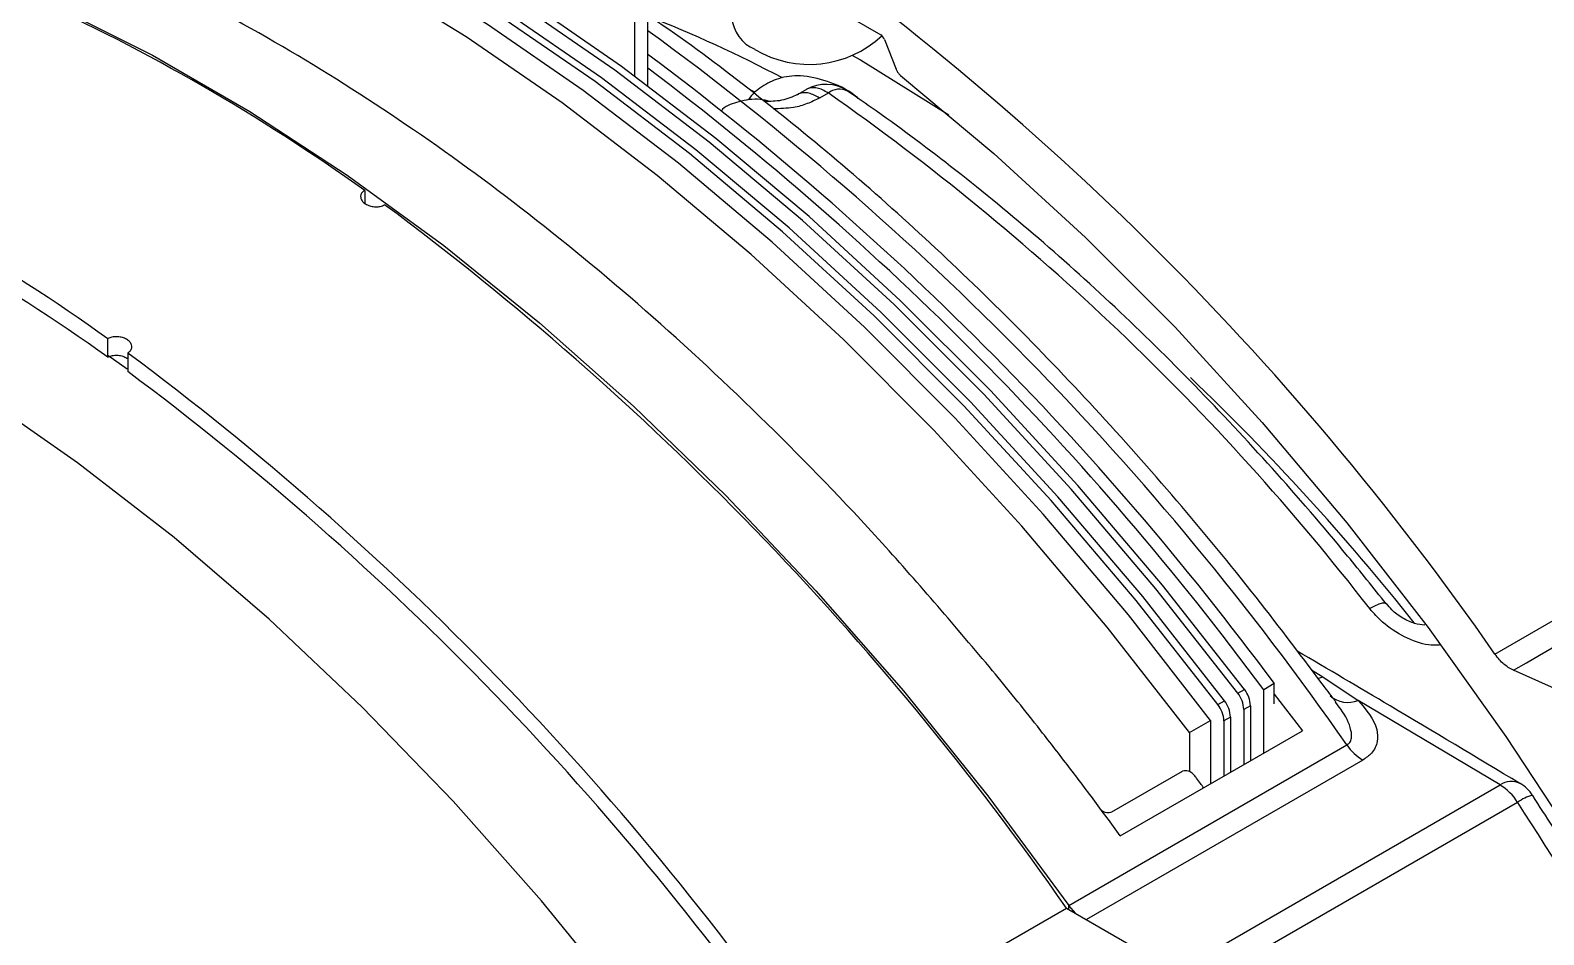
# Model space of a CAD drawing. Extents: x 17.3 to 113.1, y 4.8 to 84.5.
# Drawn here: x 80.384 to 82.8, y 67.445 to 68.89 of the extents above; entities that cross this region are included whole.
import ezdxf

# ---------------------------------------------------------------- set-up
doc = ezdxf.new("R2010")
doc.units = 0
doc.header["$MEASUREMENT"] = 0
doc.layers.add('OBJECT', color=7, linetype='CONTINUOUS')

msp = doc.modelspace()

# ---------------------------------------------------------------- linework, layer by layer
at = {"layer": 'OBJECT'}
for p, q in [((81.4802, 69.0333), (81.7416, 68.8824)), ((81.37, 68.801), (81.37, 68.9276)), ((81.3488, 68.8168), (81.3488, 68.9157)), ((81.7478, 68.8748), (81.7661, 68.8276)), ((81.5317, 68.7955), (81.5403, 68.7913)), ((81.623, 68.7953), (81.6083, 68.7868)), ((81.6576, 68.7895), (81.6437, 68.7814)), ((80.9179, 68.6338), (80.9179, 68.6133)), ((80.5077, 68.3675), (80.5077, 68.397)), ((80.5079, 68.3709), (80.5385, 68.3492)), ((80.5396, 68.3743), (80.5396, 68.3446)), ((82.429, 67.8683), (82.4474, 67.8572)), ((82.87, 67.8147), (82.7514, 67.8676)), ((82.3698, 67.8462), (82.3529, 67.8364)), ((82.3698, 67.8138), (82.3698, 67.8462)), ((82.4474, 67.8572), (82.5036, 67.8194)), ((82.2797, 67.8126), (82.2902, 67.8187)), ((82.3114, 67.8309), (82.322, 67.837)), ((82.3529, 67.7351), (82.3529, 67.8364)), ((82.3698, 67.8295), (82.415, 67.771)), ((82.7302, 67.6843), (82.5036, 67.8194)), ((82.2999, 67.7926), (82.2894, 67.7865)), ((82.2999, 67.7926), (82.2999, 67.7045)), ((82.3316, 67.8109), (82.3211, 67.8048)), ((82.3211, 67.8048), (82.3211, 67.7168)), ((82.3316, 67.8109), (82.3316, 67.7229)), ((82.1239, 67.6029), (82.415, 67.771)), ((82.2342, 67.7679), (82.2681, 67.7875)), ((82.2342, 67.7679), (82.2342, 67.7054)), ((82.2681, 67.7875), (82.2681, 67.6862)), ((82.2894, 67.7865), (82.2894, 67.6985)), ((82.0419, 67.492), (82.4856, 67.7482)), ((82.5112, 67.724), (82.0699, 67.4692)), ((82.2227, 67.7058), (82.1099, 67.6409)), ((82.2138, 67.3862), (82.7302, 67.6843)), ((82.7582, 67.6565), (82.2519, 67.3642)), ((81.6279, 67.2509), (82.038, 67.4877)), ((82.038, 67.4877), (82.2666, 67.3557)), ((82.0532, 67.4789), (82.0419, 67.492)), ((82.042, 67.4853), (82.0419, 67.492))]:
    msp.add_line(p, q, dxfattribs=at)
at = {"layer": 'OBJECT', "flags": 128}
for points in [[(82.2902, 67.8187), (82.1597, 67.9851), (82.0243, 68.1445), (81.8848, 68.2962), (81.7416, 68.4395), (81.5953, 68.5739), (81.4466, 68.6988), (81.296, 68.8138), (81.1442, 68.9183), (80.9917, 69.0119), (80.8393, 69.0943), (80.6875, 69.1651), (80.5369, 69.224), (80.3882, 69.2708), (80.2419, 69.3052), (80.0987, 69.3272), (79.9592, 69.3367), (79.8238, 69.3336), (79.6933, 69.3179)], [(82.3114, 67.8309), (82.1809, 67.9974), (82.0455, 68.1567), (81.906, 68.3084), (81.7628, 68.4517), (81.6165, 68.5861), (81.4678, 68.7111), (81.3172, 68.826), (81.1654, 68.9305), (81.013, 69.0242), (80.8605, 69.1065), (80.7087, 69.1773), (80.5581, 69.2362), (80.4094, 69.283), (80.2631, 69.3175), (80.1199, 69.3395), (79.9804, 69.3489), (79.845, 69.3458), (79.7145, 69.3301)], [(82.322, 67.837), (82.1914, 68.0035), (82.0561, 68.1628), (81.9165, 68.3145), (81.7733, 68.4578), (81.6271, 68.5922), (81.4784, 68.7171), (81.3278, 68.8321), (81.1759, 68.9366), (81.0235, 69.0302), (80.871, 69.1126), (80.7192, 69.1834), (80.5686, 69.2423), (80.4199, 69.2891), (80.2737, 69.3235), (80.1305, 69.3456), (79.9909, 69.355), (79.8556, 69.3519), (79.725, 69.3362)], [(82.2681, 67.7875), (82.1369, 67.9558), (82.0007, 68.117), (81.8602, 68.2704), (81.7159, 68.4153), (81.5685, 68.5512), (81.4186, 68.6775), (81.2668, 68.7936), (81.1137, 68.8991), (80.96, 68.9936), (80.8063, 69.0766), (80.6532, 69.1478), (80.5014, 69.207), (80.3515, 69.2538), (80.2041, 69.2881), (80.0598, 69.3097), (79.9193, 69.3185), (79.7831, 69.3146), (79.6519, 69.2979)], [(82.2797, 67.8126), (82.1491, 67.979), (82.0138, 68.1384), (81.8742, 68.2901), (81.7311, 68.4334), (81.5848, 68.5678), (81.4361, 68.6927), (81.2855, 68.8077), (81.1337, 68.9122), (80.9812, 69.0058), (80.8288, 69.0882), (80.6769, 69.159), (80.5264, 69.2179), (80.3776, 69.2647), (80.2314, 69.2991), (80.0882, 69.3211), (79.9486, 69.3306), (79.8133, 69.3275), (79.6827, 69.3118)], [(82.2342, 67.7679), (82.1029, 67.9362), (81.9667, 68.0974), (81.8262, 68.2508), (81.682, 68.3957), (81.5346, 68.5316), (81.3847, 68.6579), (81.2329, 68.774), (81.0798, 68.8795), (80.9261, 68.974), (80.7723, 69.057), (80.6192, 69.1282), (80.4674, 69.1874), (80.3175, 69.2342), (80.1701, 69.2685), (80.0259, 69.2901), (79.8854, 69.2989), (79.7492, 69.295), (79.6179, 69.2783)], [(79.2715, 69.0913), (79.4008, 69.1166), (79.5356, 69.1288), (79.6751, 69.1278), (79.8189, 69.1136), (79.9663, 69.0864), (80.1166, 69.0462), (80.2693, 68.9932), (80.4236, 68.9276), (80.5789, 68.8497), (80.7345, 68.7598), (80.8898, 68.6584), (81.0441, 68.5459), (81.1968, 68.4226), (81.3471, 68.2893), (81.4945, 68.1464), (81.6382, 67.9945), (81.7778, 67.8344), (81.9125, 67.6667), (82.0419, 67.492)], [(81.6965, 68.8496), (81.7092, 68.8423), (81.8501, 68.7548)], [(81.7733, 68.8175), (81.9221, 68.6931), (82.0683, 68.5589), (82.2114, 68.4154), (82.3506, 68.2632), (82.4854, 68.1031), (82.6152, 67.9357), (82.7394, 67.7619), (82.8574, 67.5822), (82.9687, 67.3977), (83.0729, 67.209), (83.1694, 67.0169), (83.2579, 66.8225), (83.338, 66.6264), (83.4093, 66.4296), (83.4714, 66.2329), (83.5242, 66.0373), (83.5673, 65.8435), (83.6007, 65.6524)], [(81.4666, 67.1578), (81.3361, 67.3322), (81.2001, 67.4993), (81.0592, 67.6583), (80.914, 67.8084), (80.7652, 67.949), (80.6135, 68.0794), (80.4596, 68.1989), (80.3043, 68.3071), (80.1482, 68.4033), (79.9922, 68.4872), (79.8369, 68.5584), (79.683, 68.6165), (79.5313, 68.6613), (79.3825, 68.6925), (79.2373, 68.71), (79.0963, 68.7138), (78.9603, 68.7037), (78.8299, 68.6799)], [(82.5484, 67.9737), (82.5483, 67.9739), (82.5459, 67.9749), (82.5419, 67.9746), (82.5365, 67.9729), (82.5299, 67.97), (82.5222, 67.9659)], [(82.4393, 67.8545), (82.4395, 67.8545), (82.4474, 67.8572)]]:
    msp.add_lwpolyline(points, dxfattribs=at)
at = {"layer": 'OBJECT'}
for centre, radius, start, end in [((78.8633, 65.2128), 4.6983, 34.7871, 55.8859), ((79.0793, 66.0654), 3.1586, 54.4029, 65.6025), ((80.6155, 66.9825), 2.0717, 62.111, 68.7011), ((81.5634, 68.9143), 0.0595, 183.7967, 247.5236), ((78.5285, 64.9945), 4.8209, 34.8332, 53.8858), ((81.6276, 69.0044), 0.1692, 239.0946, 313.2183), ((78.4662, 64.9624), 4.8533, 36.4543, 53.2505), ((78.4408, 64.9455), 4.8643, 36.463, 52.9736), ((81.6536, 68.7414), 0.062, 55.6557, 119.9851), ((81.6756, 68.7661), 0.0295, 63.9183, 127.5069), ((79.3605, 65.5126), 4.0019, 37.809, 54.9693), ((78.6692, 65.8287), 3.1586, 54.4029, 65.6025), ((78.6862, 65.8287), 3.1246, 54.3418, 65.6636), ((78.0511, 64.7139), 4.8569, 34.8267, 53.3589), ((77.641, 64.4771), 4.8569, 34.8267, 53.3589), ((77.6625, 64.4852), 4.8138, 34.7093, 53.2964), ((79.5122, 65.4905), 3.9382, 38.5227, 46.2445), ((82.2543, 67.7905), 0.0456, 2.528, 38.0842), ((82.2755, 67.8028), 0.0456, 2.528, 38.0842), ((82.2861, 67.8089), 0.0456, 2.528, 38.0842), ((82.4873, 67.8586), 0.0425, 228.4028, 292.5518), ((82.2438, 67.7845), 0.0456, 2.528, 38.0842), ((82.5552, 67.7959), 0.0843, 214.4455, 238.555), ((82.7483, 67.6586), 0.0314, 64.1698, 125.2257), ((82.6848, 67.6105), 0.0866, 32.0495, 58.3288), ((82.7302, 67.6336), 0.062, 33.1153, 59.1512), ((82.794, 67.6101), 0.0586, 101.6606, 127.6785), ((77.6748, 64.3412), 6.069, 26.94753, 33.11138)]:
    msp.add_arc(centre, radius, start, end, dxfattribs=at)
msp.add_ellipse((81.7416, 68.8743), major_axis=(-0.005, 0.00866), ratio=0.577456, start_param=4.450948, end_param=5.497929, dxfattribs=at)
for points, knots in [([(81.9201, 67.8668), (81.8618, 67.9357), (81.7451, 68.0735), (81.5593, 68.2654), (81.3667, 68.4447), (81.1696, 68.607), (80.9716, 68.7503), (80.7722, 68.8753), (80.5709, 68.9818), (80.3714, 69.0675), (80.1771, 69.1315), (79.9876, 69.1744), (79.8011, 69.1978), (79.6818, 69.1949), (79.6221, 69.1934)], [0, 0, 0, 0, 0.082347, 0.164694, 0.249433, 0.334172, 0.416519, 0.498866, 0.583605, 0.668344, 0.750089, 0.831834, 0.915917, 1, 1, 1, 1]), ([(82.4532, 67.8365), (82.416, 67.8861), (82.3384, 67.9895), (82.2147, 68.1393), (82.0841, 68.2867), (81.9497, 68.4268), (81.8122, 68.5591), (81.672, 68.6834), (81.5295, 68.798), (81.4286, 68.8746), (81.3751, 68.91), (81.37, 68.9134)], [0, 0, 0, 0, 0.114883, 0.239354, 0.363847, 0.488369, 0.612923, 0.737513, 0.862142, 0.986814, 1, 1, 1, 1]), ([(81.7661, 68.8276), (81.7663, 68.8271), (81.7667, 68.826), (81.7675, 68.8245), (81.7684, 68.823), (81.7694, 68.8216), (81.7705, 68.8203), (81.7718, 68.8189), (81.7727, 68.818), (81.7733, 68.8175)], [0, 0, 0, 0, 0.13456, 0.269123, 0.403684, 0.538244, 0.672803, 0.807366, 1, 1, 1, 1]), ([(81.7071, 68.7797), (81.7052, 68.7814), (81.6894, 68.795), (81.6566, 68.8095), (81.6147, 68.8189), (81.579, 68.8146), (81.5518, 68.8005), (81.5359, 68.788), (81.5307, 68.779), (81.5306, 68.7787)], [0, 0, 0, 0, 0.031482, 0.258567, 0.476795, 0.669507, 0.836498, 0.995594, 1, 1, 1, 1]), ([(81.5646, 68.7762), (81.5594, 68.7775), (81.5418, 68.7818), (81.5167, 68.7759), (81.4949, 68.7703), (81.4879, 68.762), (81.4873, 68.7612)], [0, 0, 0, 0, 0.177198, 0.60128, 0.963214, 1, 1, 1, 1]), ([(81.6086, 68.787), (81.6006, 68.7833), (81.585, 68.7762), (81.565, 68.7761), (81.5553, 68.776)], [0, 0, 0, 0, 0.517766, 1, 1, 1, 1]), ([(81.6437, 68.7814), (81.6374, 68.7783), (81.6249, 68.772), (81.6001, 68.7649), (81.5807, 68.7645), (81.5697, 68.7643)], [0, 0, 0, 0, 0.300435, 0.601444, 1, 1, 1, 1]), ([(81.6437, 68.7814), (81.6379, 68.7847), (81.629, 68.7896), (81.6181, 68.7902), (81.6119, 68.7892), (81.6092, 68.7871), (81.6085, 68.7866)], [0, 0, 0, 0, 0.440478, 0.679121, 0.923306, 1, 1, 1, 1]), ([(81.6576, 68.7895), (81.6546, 68.7913), (81.6486, 68.795), (81.6398, 68.7978), (81.6316, 68.7982), (81.6258, 68.7971), (81.6233, 68.7953), (81.6227, 68.7949)], [0, 0, 0, 0, 0.233259, 0.466517, 0.699776, 0.933034, 1, 1, 1, 1]), ([(82.5484, 67.9738), (82.5279, 67.9993), (82.4687, 68.0732), (82.3673, 68.1908), (82.2433, 68.3235), (82.116, 68.4486), (81.9858, 68.5656), (81.8557, 68.6719), (81.7562, 68.7459), (81.7011, 68.7839), (81.6886, 68.7926)], [0, 0, 0, 0, 0.077973, 0.225923, 0.373927, 0.521976, 0.670078, 0.818238, 0.958668, 1, 1, 1, 1]), ([(82.7219, 67.8934), (82.7957, 67.936), (82.9434, 68.0212), (83.1636, 68.1482), (83.3918, 68.2797), (83.619, 68.4106), (83.8363, 68.5356), (83.9715, 68.6134), (84.0347, 68.6498)], [0, 0, 0, 0, 0.166677, 0.333344, 0.500001, 0.687097, 0.853763, 1, 1, 1, 1]), ([(80.9179, 68.6338), (80.9167, 68.633), (80.9139, 68.6312), (80.9114, 68.6272), (80.911, 68.6223), (80.9132, 68.6174), (80.9176, 68.6131), (80.924, 68.6097), (80.9315, 68.6079), (80.9392, 68.6076), (80.9454, 68.6089), (80.9485, 68.6104), (80.9497, 68.611)], [0, 0, 0, 0, 0.073488, 0.179791, 0.286364, 0.393529, 0.501387, 0.609763, 0.718227, 0.826267, 0.933534, 1, 1, 1, 1]), ([(82.7514, 67.8676), (82.9724, 67.9951), (83.4144, 68.2503), (83.8469, 68.5001), (84.0632, 68.625)], [0, 0, 0, 0, 0.499998, 1, 1, 1, 1]), ([(80.5396, 68.3743), (80.5412, 68.3754), (80.5444, 68.3777), (80.5464, 68.3824), (80.546, 68.3874), (80.5431, 68.3922), (80.538, 68.3963), (80.5312, 68.3992), (80.5236, 68.4005), (80.516, 68.4002), (80.5107, 68.3986), (80.5083, 68.3973), (80.5077, 68.397)], [0, 0, 0, 0, 0.106362, 0.212713, 0.319455, 0.426997, 0.535233, 0.643751, 0.752038, 0.859722, 0.966709, 1, 1, 1, 1]), ([(80.5077, 68.3675), (80.5091, 68.3681), (80.5123, 68.3697), (80.5187, 68.3709), (80.5263, 68.3706), (80.5337, 68.3688), (80.5376, 68.3664), (80.5396, 68.3653)], [0, 0, 0, 0, 0.14692, 0.359433, 0.572501, 0.786775, 1, 1, 1, 1]), ([(82.6336, 67.9075), (82.6277, 67.9074), (82.6092, 67.9071), (82.5768, 67.9197), (82.5445, 67.9405), (82.5287, 67.9584), (82.5222, 67.9659)], [0, 0, 0, 0, 0.148313, 0.460126, 0.776518, 1, 1, 1, 1]), ([(82.61, 67.9394), (82.6047, 67.9401), (82.5937, 67.9414), (82.5746, 67.9501), (82.5584, 67.9617), (82.5515, 67.9706), (82.5489, 67.974)], [0, 0, 0, 0, 0.259542, 0.541892, 0.824558, 1, 1, 1, 1]), ([(82.7616, 67.6867), (82.6927, 67.7281), (82.5749, 67.7989), (82.4557, 67.8691), (82.4062, 67.8982)], [0, 0, 0, 0, 0.584553, 1, 1, 1, 1]), ([(82.7514, 67.8676), (82.7487, 67.869), (82.7412, 67.8728), (82.7308, 67.8818), (82.7244, 67.8902), (82.7219, 67.8934)], [0, 0, 0, 0, 0.263886, 0.723096, 1, 1, 1, 1]), ([(82.1239, 67.6029), (82.1095, 67.6227), (82.0806, 67.6622), (82.0364, 67.7205), (81.9832, 67.7891), (81.9441, 67.8374), (81.9201, 67.8668)], [0, 0, 0, 0, 0.218765, 0.43753, 0.656295, 1, 1, 1, 1]), ([(82.4681, 67.8166), (82.4663, 67.8192), (82.4615, 67.8259), (82.4564, 67.8325), (82.4532, 67.8365)], [0, 0, 0, 0, 0.375757, 1, 1, 1, 1]), ([(82.4856, 67.7482), (82.4873, 67.7495), (82.4911, 67.7524), (82.4938, 67.7606), (82.4918, 67.7788), (82.4816, 67.7985), (82.4705, 67.8127), (82.4677, 67.8164)], [0, 0, 0, 0, 0.08228, 0.184661, 0.358551, 0.835914, 1, 1, 1, 1]), ([(82.5036, 67.8194), (82.5163, 67.8043), (82.5339, 67.7833), (82.5357, 67.7536), (82.5283, 67.736), (82.5161, 67.7275), (82.5112, 67.724)], [0, 0, 0, 0, 0.484963, 0.675899, 0.868393, 1, 1, 1, 1]), ([(82.2441, 67.6975), (82.2424, 67.6994), (82.2392, 67.7032), (82.2333, 67.7063), (82.2279, 67.7073), (82.2246, 67.7068), (82.223, 67.706), (82.2227, 67.7058)], [0, 0, 0, 0, 0.29148, 0.560989, 0.754894, 0.949735, 1, 1, 1, 1]), ([(82.257, 67.6798), (82.2553, 67.6821), (82.2516, 67.6872), (82.2473, 67.6931), (82.2446, 67.6968), (82.2441, 67.6975)], [0, 0, 0, 0, 0.387387, 0.872424, 1, 1, 1, 1]), ([(82.1099, 67.6409), (82.1088, 67.6404), (82.1065, 67.6394), (82.1022, 67.6397), (82.0978, 67.6411), (82.0951, 67.6429), (82.0938, 67.6438)], [0, 0, 0, 0, 0.241817, 0.48296, 0.74107, 1, 1, 1, 1]), ([(83.1063, 67.1067), (83.0895, 67.1393), (83.041, 67.2336), (82.9554, 67.3874), (82.8633, 67.5415), (82.8039, 67.6337), (82.7822, 67.6675)], [0, 0, 0, 0, 0.169694, 0.491691, 0.81372, 1, 1, 1, 1])]:
    msp.add_open_spline(points, degree=3, knots=knots, dxfattribs=at)

doc.saveas('drawing.dxf')
